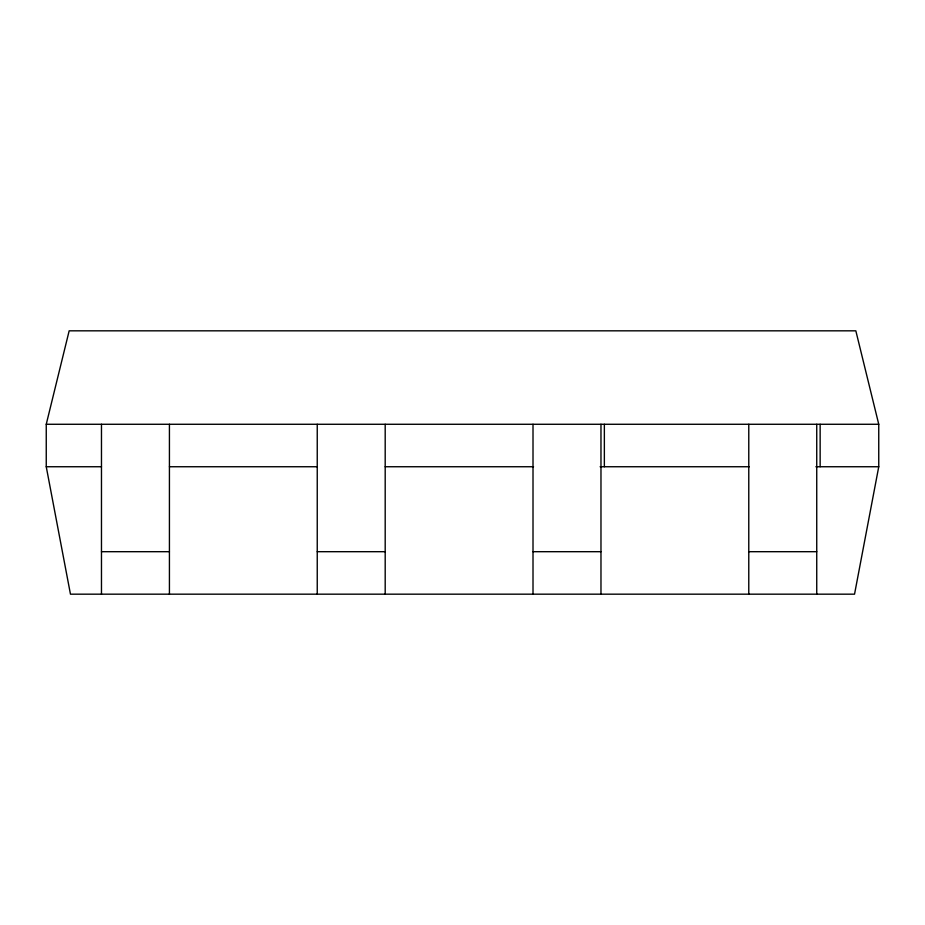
<?xml version="1.0" encoding="UTF-8"?>
<svg xmlns="http://www.w3.org/2000/svg" width="925" height="925" viewBox="0 0 925 925"><rect width="100%" height="100%" fill="white"/><g stroke="black" fill="none" stroke-linecap="round" stroke-linejoin="round"><path stroke-width="1.39" d="M878.75 466.743L854.538 594.174L70.462 594.174L46.25 466.743L46.25 424.274L69.167 330.826L855.833 330.826L878.75 424.274L878.75 466.743L815.885 466.743M46.25 424.274L878.75 424.274M46.25 466.743L101.473 466.743M169.425 466.743L317.24 466.743M385.193 466.743L533.528 466.743M600.117 466.743L749.308 466.743M101.473 551.693L169.425 551.693M317.24 551.693L385.193 551.693M533.008 551.693L600.972 551.693M748.776 551.693L816.74 551.693M820.14 424.274L820.14 466.743M816.74 424.274L816.74 594.174M748.776 424.274L748.776 594.174M604.36 424.274L604.36 466.743M600.972 424.274L600.972 594.174M533.008 424.274L533.008 594.174M385.193 424.274L385.193 594.174M317.24 424.274L317.24 594.174M169.425 424.274L169.425 594.174M101.473 424.274L101.473 594.174"/></g></svg>
